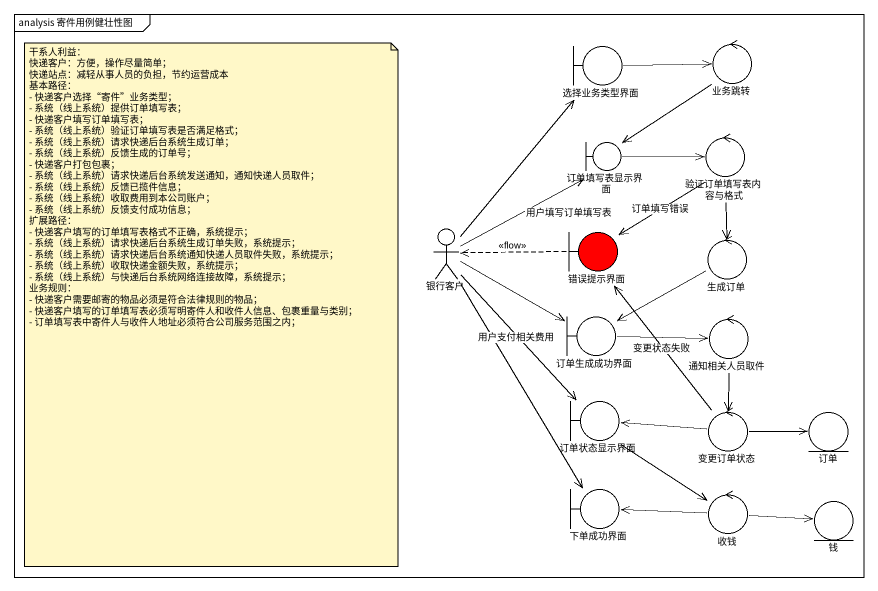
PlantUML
@startuml
mainframe analysis 寄件用例健壮性图
boundary 选择业务类型界面
control 业务跳转
boundary 订单填写表显示界面
control 验证订单填写表内容与格式
actor 银行客户
boundary 错误提示界面 #FF0000
control 生成订单
boundary 订单生成成功界面
control 通知相关人员取件
boundary 订单状态显示界面
control 变更订单状态
entity 订单
boundary 下单成功界面
control 收钱
entity 钱
选择业务类型界面 -right-> 业务跳转
业务跳转 --> 订单填写表显示界面
订单填写表显示界面 -right-> 验证订单填写表内容与格式
验证订单填写表内容与格式 --> 错误提示界面 : 订单填写错误
验证订单填写表内容与格式 --> 生成订单
银行客户 -up-> 选择业务类型界面
银行客户 -up-> 订单填写表显示界面 : 用户填写订单填写表
银行客户 -right-> 订单生成成功界面
银行客户 --> 订单状态显示界面 : 用户支付相关费用
银行客户 --> 下单成功界面
错误提示界面 .left.> 银行客户 : <<flow>>
生成订单 -left-> 订单生成成功界面
订单生成成功界面 -right-> 通知相关人员取件
通知相关人员取件 --> 变更订单状态
订单状态显示界面 --> 收钱
变更订单状态 -up-> 错误提示界面 : 变更状态失败
变更订单状态 -left-> 订单状态显示界面
变更订单状态 -right-> 订单
收钱 -left-> 下单成功界面
收钱 -right-> 钱
note as N1
  干系人利益：
  快递客户：方便，操作尽量简单；
  快递站点：减轻从事人员的负担，节约运营成本
  基本路径：
  - 快递客户选择“寄件”业务类型；
  - 系统（线上系统）提供订单填写表；
  - 快递客户填写订单填写表；
  - 系统（线上系统）验证订单填写表是否满足格式；
  - 系统（线上系统）请求快递后台系统生成订单；
  - 系统（线上系统）反馈生成的订单号；
  - 快递客户打包包裹；
  - 系统（线上系统）请求快递后台系统发送通知，通知快递人员取件；
  - 系统（线上系统）反馈已揽件信息；
  - 系统（线上系统）收取费用到本公司账户；
  - 系统（线上系统）反馈支付成功信息；
  扩展路径：
  - 快递客户填写的订单填写表格式不正确，系统提示；
  - 系统（线上系统）请求快递后台系统生成订单失败，系统提示；
  - 系统（线上系统）请求快递后台系统通知快递人员取件失败，系统提示；
  - 系统（线上系统）收取快递金额失败，系统提示；
  - 系统（线上系统）与快递后台系统网络连接故障，系统提示；
  业务规则：
  - 快递客户需要邮寄的物品必须是符合法律规则的物品；
  - 快递客户填写的订单填写表必须写明寄件人和收件人信息、包裹重量与类别；
  - 订单填写表中寄件人与收件人地址必须符合公司服务范围之内；
end note
@enduml
